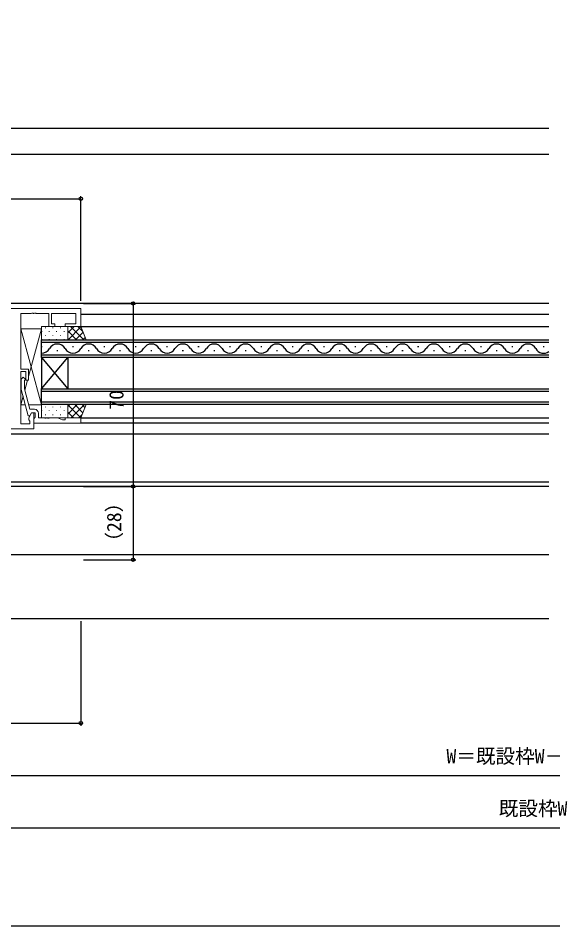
# Model space of a CAD drawing. Units: millimetres, scale not verified. Extents: x -437 to 438, y -554 to 551.
# Drawn here: x -203.8 to 0.7, y -553.5 to -206.5 of the extents above; entities that cross this region are included whole.
import ezdxf
from ezdxf.enums import TextEntityAlignment as Align

# ---------------------------------------------------------------- set-up
doc = ezdxf.new("R2010")
doc.units = ezdxf.units.MM
doc.header["$LTSCALE"] = 4
doc.layers.add('0-2_YKK_11', color=7, linetype='Continuous', lineweight=18)
doc.layers.add('0-5_YKK_13', color=4, linetype='Continuous', lineweight=18)
for name, color, linetype in [('0-4_YKK_12', 2, 'Continuous'), ('0-7_YKK_D', 6, 'Continuous'), ('0-8_YKK_ZWAK', 7, 'Continuous'), ('0-9_YSS_K', 3, 'Continuous')]:
    doc.layers.add(name, color=color, linetype=linetype)
doc.styles.add('ＭＳ ゴシック', font='')
doc.styles.get('ＭＳ ゴシック').set_extended_font_data('MS Gothic')

msp = doc.modelspace()

# ---------------------------------------------------------------- linework, layer by layer
at = {"layer": '0-2_YKK_11'}
for points in [[(-179.8, -317.5), (-277.8, -317.5)], [(-198.575, -319.31), (-198.025, -319.31), (-197.842, -319.43), (-197.758, -319.43), (-197.575, -319.31), (-197.025, -319.31), (-196.842, -319.43), (-192, -319.43), (-192, -324.3), (-189.8, -324.3), (-189.8, -323.3), (-191, -323.3), (-191, -319.43), (-181.73, -319.43), (-181.73, -323.3), (-185.8, -323.3), (-185.8, -324.3), (-179.8, -324.3), (-179.8, -317.5)], [(-265.3, -363.5), (-197.8, -363.5), (-197.8, -357.3), (-198.6, -357.3), (-199.73, -359.257), (-199.73, -360.07), (-199.3, -360.5), (-199.3, -361.57), (-202.8, -361.57), (-202.8, -341.6), (-200.8, -341.6), (-200.8, -344.8), (-199.8, -344.8), (-199.8, -340.6), (-202.8, -340.6), (-202.8, -319.43), (-198.758, -319.43), (-198.575, -319.31)], [(-197.5, -356), (-199.32, -356), (-201.4, -348.239), (-201.4, -344.949), (-200.976, -344.524), (-201.824, -343.676), (-202.6, -344.451), (-202.6, -348.397), (-199.893, -358.5), (-199.293, -358.5), (-198.6, -357.3), (-197.3, -357.3), (-197.3, -359.1), (-197.5, -359.3), (-197.8, -359.6), (-197.8, -361.3)], [(-197.8, -361.3), (-179.8, -361.3), (-179.8, -359.3), (-185.8, -359.3), (-185.8, -360), (-186.8, -360), (-188.723, -359.3), (-191.842, -359.3), (-192.025, -359.42), (-192.575, -359.42), (-192.758, -359.3), (-192.842, -359.3), (-193.025, -359.42), (-193.575, -359.42), (-193.758, -359.3), (-196, -359.3), (-196, -357.5)]]:
    msp.add_lwpolyline(points, dxfattribs=at)
msp.add_arc((-197.5, -357.5), 1.5, 0.00001, 89.99999, dxfattribs=at)
at = {"layer": '0-4_YKK_12'}
for p, q in [((-346.8, -248.5), (-0.8, -248.5)), ((-336.8, -258.5), (-0.8, -258.5)), ((-0.8, -315.5), (-263.85, -315.5)), ((-0.8, -319.7), (-179.8, -319.7)), ((-179.8, -324.3), (-0.8, -324.3)), ((-194.8, -329.4), (-0.8, -329.4)), ((-194.8, -336.2), (-194.8, -329.4)), ((-0.8, -330.4), (-194.8, -330.4)), ((-194.8, -332.04), (-194.6, -332.04)), ((-183, -332.04), (-182.6, -332.04)), ((-171, -332.04), (-170.6, -332.04)), ((-159, -332.04), (-158.6, -332.04)), ((-147, -332.04), (-146.6, -332.04)), ((-135, -332.04), (-134.6, -332.04)), ((-123, -332.04), (-122.6, -332.04)), ((-111, -332.04), (-110.6, -332.04)), ((-99, -332.04), (-98.6, -332.04)), ((-87, -332.04), (-86.6, -332.04)), ((-75, -332.04), (-74.6, -332.04)), ((-63, -332.04), (-62.6, -332.04)), ((-51, -332.04), (-50.6, -332.04)), ((-39, -332.04), (-38.6, -332.04)), ((-27, -332.04), (-26.6, -332.04)), ((-15, -332.04), (-14.6, -332.04)), ((-3, -332.04), (-2.6, -332.04)), ((-194.8, -335.2), (-0.8, -335.2)), ((-194.8, -336.2), (-194.8, -348.2)), ((-194.8, -336.2), (-184.8, -348.2)), ((-194.8, -348.2), (-184.8, -336.2)), ((-0.8, -336.2), (-194.8, -336.2)), ((-189, -333.56), (-188.6, -333.56)), ((-184.8, -336.2), (-184.8, -348.2)), ((-177, -333.56), (-176.6, -333.56)), ((-165, -333.56), (-164.6, -333.56)), ((-153, -333.56), (-152.6, -333.56)), ((-141, -333.56), (-140.6, -333.56)), ((-129, -333.56), (-128.6, -333.56)), ((-117, -333.56), (-116.6, -333.56)), ((-105, -333.56), (-104.6, -333.56)), ((-93, -333.56), (-92.6, -333.56)), ((-81, -333.56), (-80.6, -333.56)), ((-69, -333.56), (-68.6, -333.56)), ((-57, -333.56), (-56.6, -333.56)), ((-45, -333.56), (-44.6, -333.56)), ((-33, -333.56), (-32.6, -333.56)), ((-21, -333.56), (-20.6, -333.56)), ((-9, -333.56), (-8.6, -333.56)), ((-194.8, -348.2), (-0.8, -348.2)), ((-194.8, -354.2), (-194.8, -348.2)), ((-0.8, -349.2), (-194.8, -349.2)), ((-194.8, -353.2), (-0.8, -353.2)), ((-0.8, -354.2), (-194.8, -354.2)), ((-179.8, -359.3), (-0.8, -359.3)), ((-0.8, -361.3), (-179.8, -361.3)), ((-0.8, -365.5), (-259.8, -365.5)), ((-0.8, -383.87), (-281.8, -383.87)), ((-0.8, -385.5), (-281.8, -385.5)), ((-281.8, -411.5), (-0.8, -411.5))]:
    msp.add_line(p, q, dxfattribs=at)
for centre, start, end in [((-194.8, -331.123), 270, 330.79746), ((-188.8, -334.477), 29.20254, 150.79746), ((-182.8, -331.123), 209.20254, 330.79746), ((-176.8, -334.477), 29.20254, 150.79746), ((-170.8, -331.123), 209.20254, 330.79746), ((-164.8, -334.477), 29.20254, 150.79746), ((-158.8, -331.123), 209.20254, 330.79746), ((-152.8, -334.477), 29.20254, 150.79746), ((-146.8, -331.123), 209.20254, 330.79746), ((-140.8, -334.477), 29.20254, 150.79746), ((-134.8, -331.123), 209.20254, 330.79746), ((-128.8, -334.477), 29.20254, 150.79746), ((-122.8, -331.123), 209.20254, 330.79746), ((-116.8, -334.477), 29.20254, 150.79746), ((-110.8, -331.123), 209.20254, 330.79746), ((-104.8, -334.477), 29.20254, 150.79746), ((-98.8, -331.123), 209.20254, 330.79746), ((-92.8, -334.477), 29.20254, 150.79746), ((-86.8, -331.123), 209.20254, 330.79746), ((-80.8, -334.477), 29.20254, 150.79746), ((-74.8, -331.123), 209.20254, 330.79746), ((-68.8, -334.477), 29.20254, 150.79746), ((-62.8, -331.123), 209.20254, 330.79746), ((-56.8, -334.477), 29.20254, 150.79746), ((-50.8, -331.123), 209.20254, 330.79746), ((-44.8, -334.477), 29.20254, 150.79746), ((-38.8, -331.123), 209.20254, 330.79746), ((-32.8, -334.477), 29.20254, 150.79746), ((-26.8, -331.123), 209.20254, 330.79746), ((-20.8, -334.477), 29.20254, 150.79746), ((-14.8, -331.123), 209.20254, 330.79746), ((-8.8, -334.477), 29.20254, 150.79746), ((-2.8, -331.123), 209.20254, 305.58662)]:
    msp.add_arc(centre, 3.437, start, end, dxfattribs=at)
at = {"layer": '0-5_YKK_13'}
for p, q in [((-202.8, -325.3), (-194.8, -354.3)), ((-199.8, -343.425), (-194.8, -325.3)), ((-194.705, -326.135), (-194.705, -326.335)), ((-193.29, -324.72), (-193.29, -324.92)), ((-191.875, -326.135), (-191.875, -326.335)), ((-190.46, -324.72), (-190.46, -324.92)), ((-189.045, -326.135), (-189.045, -326.335)), ((-187.63, -324.72), (-187.63, -324.92)), ((-186.215, -326.135), (-186.215, -326.335)), ((-182.394, -324.3), (-184.8, -326.707)), ((-181.446, -329.4), (-184.8, -326.046)), ((-179.734, -324.469), (-184.665, -329.4)), ((-178.617, -329.4), (-183.717, -324.3)), ((-179.098, -326.091), (-180.889, -324.3)), ((-194.705, -329.165), (-194.705, -329.365)), ((-193.29, -327.75), (-193.29, -327.95)), ((-191.875, -329.165), (-191.875, -329.365)), ((-190.46, -327.75), (-190.46, -327.95)), ((-189.045, -329.165), (-189.045, -329.365)), ((-187.63, -327.75), (-187.63, -327.95)), ((-186.215, -329.165), (-186.215, -329.365)), ((-184.274, -329.4), (-184.8, -328.874)), ((-178.937, -326.5), (-181.837, -329.4)), ((-178.14, -328.532), (-179.008, -329.4)), ((-201.266, -348.739), (-200.179, -344.8)), ((-202.8, -354.3), (-201.896, -351.024)), ((-194.705, -356.435), (-194.705, -356.635)), ((-193.29, -355.02), (-193.29, -355.22)), ((-191.875, -356.435), (-191.875, -356.635)), ((-190.46, -355.02), (-190.46, -355.22)), ((-189.045, -356.435), (-189.045, -356.635)), ((-187.63, -355.02), (-187.63, -355.22)), ((-186.215, -356.435), (-186.215, -356.635)), ((-181.181, -354.2), (-184.8, -357.819)), ((-184.009, -354.2), (-184.8, -354.991)), ((-179.83, -359.3), (-184.8, -354.33)), ((-182.658, -359.3), (-184.8, -357.158)), ((-178.352, -354.2), (-183.452, -359.3)), ((-179.012, -357.29), (-182.101, -354.2)), ((-178.215, -355.258), (-179.273, -354.2)), ((-193.29, -358.05), (-193.29, -358.25)), ((-190.46, -358.05), (-190.46, -358.25)), ((-187.63, -358.05), (-187.63, -358.25)), ((-179.268, -357.945), (-180.624, -359.3))]:
    msp.add_line(p, q, dxfattribs=at)
for points in [[(-202.8, -340.3), (-202.8, -325.3), (-194.8, -325.3), (-194.8, -354.3), (-199.776, -354.3)], [(-201.018, -354.3), (-202.8, -354.3), (-202.8, -341.9)]]:
    msp.add_lwpolyline(points, dxfattribs=at)
for points in [[(-184.8, -324.3), (-184.8, -329.4), (-194.8, -329.4), (-194.8, -324.3)], [(-184.8, -329.4), (-177.8, -329.4), (-179.8, -324.3), (-184.8, -324.3)], [(-184.8, -359.3), (-184.8, -354.2), (-194.8, -354.2), (-194.8, -359.3)], [(-184.8, -354.2), (-177.8, -354.2), (-179.8, -359.3), (-184.8, -359.3)]]:
    msp.add_lwpolyline(points, close=True, dxfattribs=at)
at = {"layer": '0-7_YKK_D'}
for p, q in [((-277.8, -275.5), (-179.8, -275.5)), ((-179.8, -314.5), (-179.8, -274.5)), ((-178.8, -315.5), (-158.8, -315.5)), ((-159.8, -315.5), (-159.8, -385.5)), ((-178.8, -385.5), (-158.8, -385.5)), ((-178.8, -385.5), (-158.8, -385.5)), ((-159.8, -385.5), (-159.8, -413.5)), ((-178.8, -413.5), (-158.8, -413.5)), ((-179.8, -437), (-179.8, -477)), ((-259.8, -476), (-179.8, -476)), ((-274.8, -496), (276.2, -496)), ((-311.8, -516), (313.2, -516))]:
    msp.add_line(p, q, dxfattribs=at)
for centre in [(-179.8, -275.5), (-159.8, -315.5), (-159.8, -385.5), (-159.8, -385.5), (-159.8, -413.5), (-179.8, -476)]:
    msp.add_circle(centre, 0.637, dxfattribs=at)
at = {"layer": '0-8_YKK_ZWAK'}
msp.add_lwpolyline([(-436.8, -553.5), (438.2, -553.5), (438.2, 516.5)], dxfattribs=at)
at = {"layer": '0-9_YSS_K'}
msp.add_line((-326.8, -436), (-0.8, -436), dxfattribs=at)

# ---------------------------------------------------------------- texts
at = {"layer": '0-7_YKK_D', "style": 'ＭＳ ゴシック'}
for s, p in [('70', (-161.8, -356.125)), ('（28）', (-162.695, -410.388))]:
    msp.add_text(s, height=5.499, rotation=90, dxfattribs=at).set_placement(p, align=Align.BOTTOM_LEFT)
for s, p in [('W＝既設枠W－60', (-39.975, -493.02)), ('既設枠W', (-19.989, -513.02))]:
    msp.add_text(s, height=5.499, dxfattribs=at).set_placement(p, align=Align.BOTTOM_LEFT)

doc.saveas('drawing.dxf')
